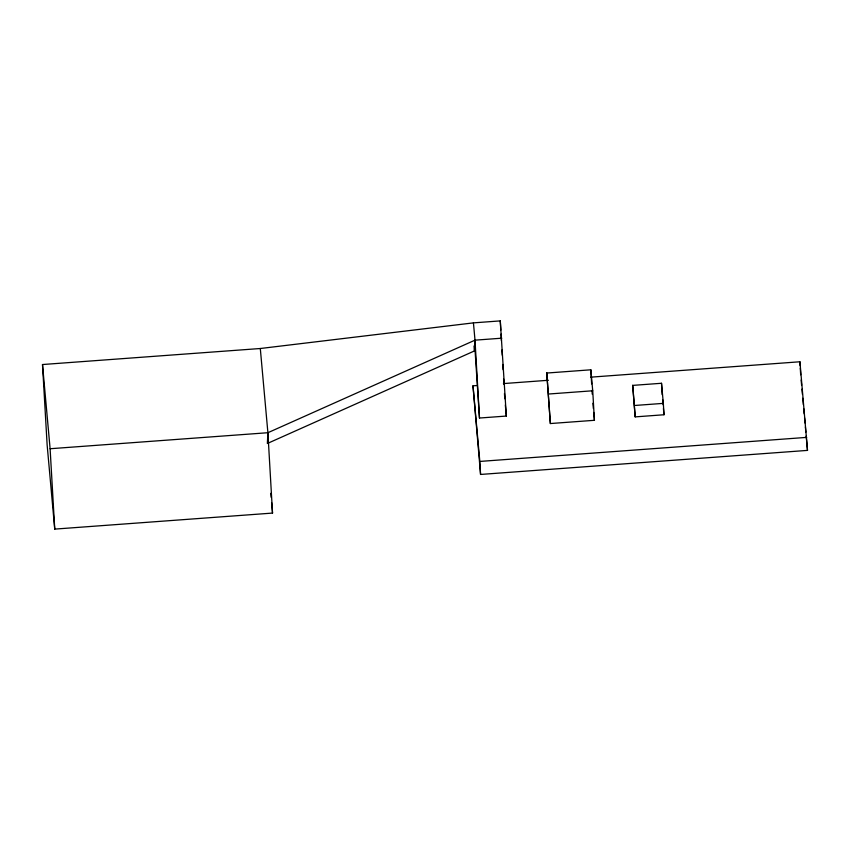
<?xml version="1.0" encoding="UTF-8"?>
<svg xmlns="http://www.w3.org/2000/svg" width="850" height="850" viewBox="0 0 850 850"><rect width="100%" height="100%" fill="white"/><g stroke="black" fill="none" stroke-linecap="round" stroke-linejoin="round"><path stroke-width="1.27" d="M473.439 322.873L260.302 348.511L267.899 432.714L267.357 443.487L474.459 350.933L475.001 340.159L473.439 322.873L500.278 320.896L506.334 416.054L479.485 418.03L474.725 345.312M260.302 348.511L42.5 364.533L50.107 448.736L267.899 432.714L475.001 340.159L501.84 338.183M546.773 373.044L590.835 369.803L592.726 390.777L594.426 420.304L550.364 423.544L546.773 373.044L550.364 423.544M590.793 377.156L799.924 361.771L807.5 450.394L480.569 474.449L472.993 385.815L476.967 385.528M503.434 383.584L548.441 380.269M632.708 385.39L661.513 383.276L663.329 403.368L663.988 414.757L635.184 416.882L632.708 385.39L635.184 416.882M548.664 394.017L592.726 390.777M634.525 405.493L663.329 403.368M472.993 385.815L479.825 461.433L806.746 437.378M42.5 364.533L47.133 444.911L54.74 529.104L272.531 513.081L267.899 432.714M801.146 379.993L801.614 385.209M801.964 389.119L802.432 394.336M802.793 398.246L803.378 404.759M803.728 408.669L804.206 413.886M804.557 417.796L805.024 423.013M805.386 426.923L805.853 432.14M806.204 436.05L807.5 450.394M662.628 399.681L663.085 404.706M663.425 408.478L663.988 414.757M592.896 403.261L593.364 408.51M593.725 412.441L594.426 420.304M505.325 404.94L506.334 416.054M474.013 345.993L474.459 350.933M270.757 493.351L271.108 497.293M271.586 502.552L272.531 513.081M799.924 361.771L800.148 365.67M800.296 368.273L800.668 374.776M661.513 383.276L662.171 394.655M590.835 369.803L591.643 383.924M592.014 390.352L592.237 394.198M500.278 320.896L500.809 330.129M501.043 334.092L501.426 340.691M501.957 349.934L502.254 355.215M502.796 364.448L503.094 369.729M503.625 378.973L503.933 384.253M504.464 393.486L504.772 398.767M475.001 340.159L479.485 418.03M479.825 461.433L480.569 474.449M50.107 448.736L54.74 529.104"/></g></svg>
